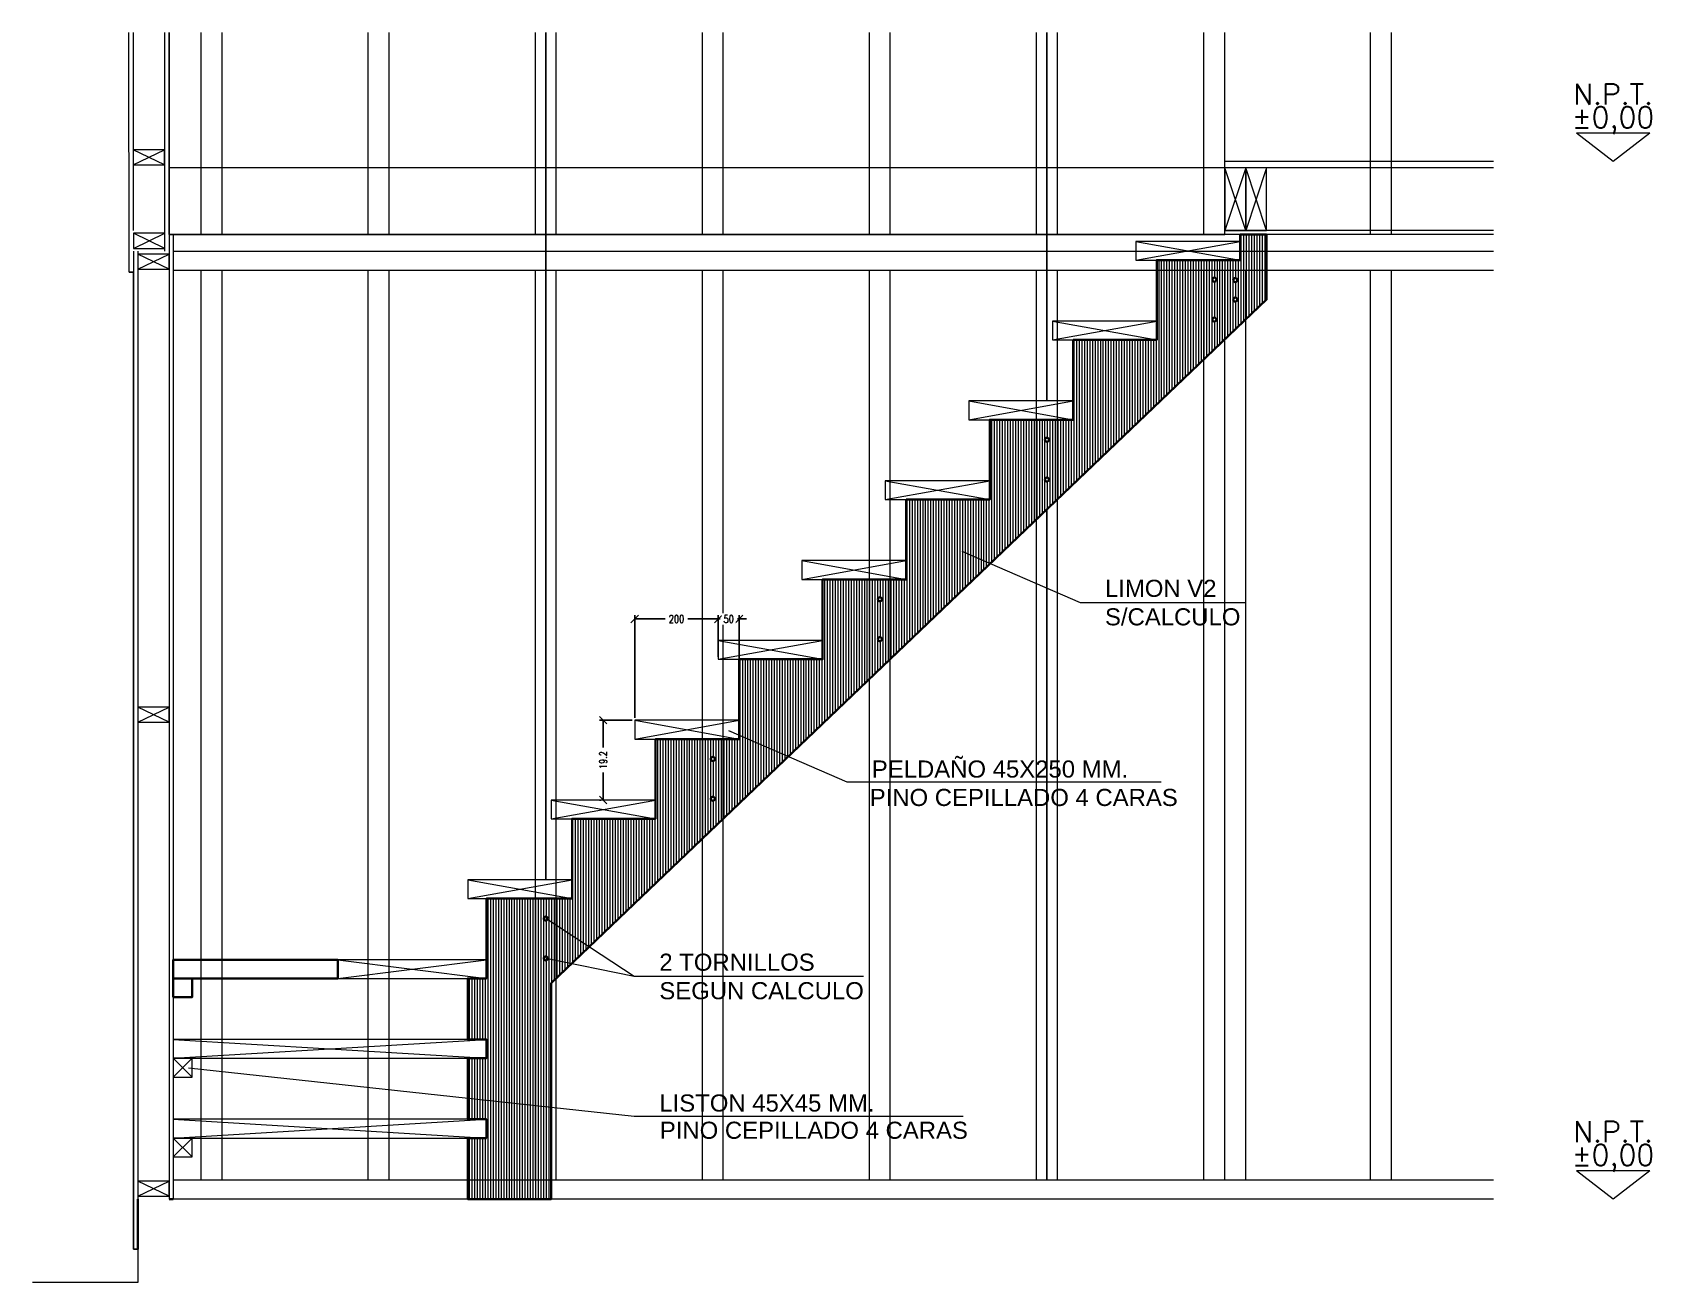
# Model space of a CAD drawing. Header units: metres. Extents: x -2 to 690, y -116 to 73.
# Drawn here: x 216.93 to 220.807, y 53.111 to 56.105 of the extents above; entities that cross this region are included whole.
import ezdxf
from ezdxf.enums import TextEntityAlignment as Align

# ---------------------------------------------------------------- set-up
doc = ezdxf.new("R2010")
doc.units = ezdxf.units.M
doc.header["$LTSCALE"] = 5
doc.header["$MEASUREMENT"] = 0
doc.layers.get('0').update_dxf_attribs({"color": 30})
doc.layers.get('DEFPOINTS').update_dxf_attribs({"color": 210})
for name, color, linetype, lineweight in [('A-ANNO-DIMS', 3, 'Continuous', 18), ('A-ANNO-SYMB', 3, 'Continuous', 18), ('A-ANNO-TEXT', 3, 'Continuous', 18), ('A-DETL-MBND', 3, 'Continuous', 18), ('A-DETL-PATT', 8, 'Continuous', 18), ('A-ELEV-IDEN', 3, 'Continuous', 18), ('A-ELEV-MBE1', 7, 'Continuous', 35), ('A-ELEV-MBE2', 4, 'Continuous', 25), ('A-WALL-STUD', 3, 'Continuous', 18)]:
    doc.layers.add(name, color=color, linetype=linetype, lineweight=lineweight)
doc.styles.add('E-ROMANS', font='romans.shx', dxfattribs={"width": 0.8})
doc.styles.get("Standard").update_dxf_attribs({"font": 'arial.ttf'})
doc.dimstyles.new('E-0010_TICK_18', dxfattribs={"dimscale": 0.001, "dimtxt": 18, "dimasz": 18, "dimexe": 9, "dimexo": 6, "dimgap": 9, "dimtad": 0, "dimdec": 0, "dimlfac": 1000, "dimzin": 0, "dimdsep": 46, "dimtxsty": 'E-ROMANS', "dimblk": 'OBLIQUE', "dimcen": 9, "dimclrd": 256, "dimclre": 256, "dimclrt": 256, "dimadec": 0, "dimazin": 0, "dimtfac": 1, "dimtdec": 0, "dimtmove": 1, "dimatfit": 3, "dimldrblk": 'OPEN90', "dimfxl": 1, "dimtfill": 1, "dimtolj": 1, "dimtzin": 0, "dimarcsym": 0})

# ---------------------------------------------------------------- blocks, each defined once
blk = doc.blocks.new('_Oblique')
at = {"color": 0, "linetype": 'ByBlock', "lineweight": -2}
blk.add_line((-0.5, -0.5), (0.5, 0.5), dxfattribs=at)
blk = doc.blocks.new('*D1642')
at = {"layer": 'A-ANNO-DIMS', "lineweight": -2, "transparency": 16777216}
for p, q in [((218.366, 54.4579), (218.2875, 54.4579)), ((218.2965, 54.4579), (218.2965, 54.3922)), ((218.2965, 54.2668), (218.2965, 54.3324)), ((218.291, 54.2668), (218.2875, 54.2668))]:
    blk.add_line(p, q, dxfattribs=at)
at = {"layer": 'DEFPOINTS', "color": 0, "transparency": 16777216}
for p in [(218.2965, 54.4579), (218.372, 54.4579), (218.297, 54.2668)]:
    blk.add_point(p, dxfattribs=at)
at = {"layer": 'A-ANNO-DIMS', "lineweight": -2, "transparency": 16777216, "xscale": 0.018, "yscale": 0.018, "zscale": 0.018}
for p, rotation in [((218.2965, 54.4579), 90), ((218.2965, 54.2668), 270)]:
    blk.add_blockref('_Oblique', p, dxfattribs=dict(at, rotation=rotation))
at = {"layer": 'A-ANNO-DIMS', "transparency": 16777216, "insert": (218.2965, 54.3623), "char_height": 0.018, "attachment_point": 5, "rotation": 90, "style": 'E-ROMANS', "bg_fill": 3, "box_fill_scale": 1.25, "bg_fill_color": 256, "bg_fill_true_color": 13158600, "bg_fill_transparency": 0}
blk.add_mtext('\\A1;19.2', dxfattribs=at)
blk = doc.blocks.new('_Open90')
at = {"color": 0, "linetype": 'ByBlock', "lineweight": -2}
for p, q in [((0, 0), (-1, 0)), ((-0.5, 0.5), (0, 0)), ((0, 0), (-0.5, -0.5))]:
    blk.add_line(p, q, dxfattribs=at)
blk = doc.blocks.new('*D1630')
at = {"layer": 'A-ANNO-DIMS', "lineweight": -2, "transparency": 16777216}
for p, q in [((218.372, 54.4639), (218.372, 54.7094)), ((218.372, 54.7004), (218.4445, 54.7004)), ((218.572, 54.7004), (218.4995, 54.7004)), ((218.572, 54.6101), (218.572, 54.7094))]:
    blk.add_line(p, q, dxfattribs=at)
at = {"layer": 'DEFPOINTS', "color": 0, "transparency": 16777216}
for p in [(218.572, 54.7004), (218.572, 54.6041), (218.372, 54.4579)]:
    blk.add_point(p, dxfattribs=at)
at = {"layer": 'A-ANNO-DIMS', "lineweight": -2, "transparency": 16777216, "xscale": 0.018, "yscale": 0.018, "zscale": 0.018, "rotation": 180}
blk.add_blockref('_Oblique', (218.372, 54.7004), dxfattribs=at)
at = {"layer": 'A-ANNO-DIMS', "lineweight": -2, "transparency": 16777216, "xscale": 0.018, "yscale": 0.018, "zscale": 0.018}
blk.add_blockref('_Oblique', (218.572, 54.7004), dxfattribs=at)
at = {"layer": 'A-ANNO-DIMS', "transparency": 16777216, "insert": (218.472, 54.7004), "char_height": 0.018, "attachment_point": 5, "style": 'E-ROMANS', "bg_fill": 3, "box_fill_scale": 1.25, "bg_fill_color": 256, "bg_fill_true_color": 13158600, "bg_fill_transparency": 0}
blk.add_mtext('\\A1;200', dxfattribs=at)
blk = doc.blocks.new('*D1631')
at = {"layer": 'A-ANNO-DIMS', "lineweight": -2, "transparency": 16777216}
for p, q in [((218.572, 54.7004), (218.554, 54.7004)), ((218.572, 54.6101), (218.572, 54.7094)), ((218.572, 54.7004), (218.5764, 54.7004)), ((218.622, 54.7004), (218.6177, 54.7004)), ((218.622, 54.5145), (218.622, 54.7094)), ((218.622, 54.7004), (218.64, 54.7004))]:
    blk.add_line(p, q, dxfattribs=at)
at = {"layer": 'DEFPOINTS', "color": 0, "transparency": 16777216}
for p in [(218.572, 54.6041), (218.622, 54.5085)]:
    blk.add_point(p, dxfattribs=at)
at = {"layer": 'A-ANNO-DIMS', "lineweight": -2, "transparency": 16777216, "xscale": 0.018, "yscale": 0.018, "zscale": 0.018}
blk.add_blockref('_Oblique', (218.572, 54.7004), dxfattribs=at)
at = {"layer": 'A-ANNO-DIMS', "lineweight": -2, "transparency": 16777216, "xscale": 0.018, "yscale": 0.018, "zscale": 0.018, "rotation": 180}
blk.add_blockref('_Oblique', (218.622, 54.7004), dxfattribs=at)
at = {"layer": 'A-ANNO-DIMS', "transparency": 16777216, "insert": (218.597, 54.7004), "char_height": 0.018, "attachment_point": 5, "style": 'E-ROMANS', "bg_fill": 3, "box_fill_scale": 1.25, "bg_fill_color": 256, "bg_fill_true_color": 13158600, "bg_fill_transparency": 0}
blk.add_mtext('\\A1;50', dxfattribs=at)
at = {"layer": 'DEFPOINTS', "color": 0, "transparency": 16777216}
blk.add_point((218.622, 54.7004), dxfattribs=at)

msp = doc.modelspace()

# ---------------------------------------------------------------- linework, layer by layer
at = {"layer": 'A-ANNO-SYMB'}
for p, q in [((219.785, 55.781), (219.785, 55.796)), ((219.785, 55.621), (219.785, 55.631)), ((217.267, 53.6033), (217.312, 53.6483)), ((217.267, 53.6483), (217.312, 53.6033)), ((217.267, 53.4121), (217.312, 53.4571)), ((217.267, 53.4571), (217.312, 53.4121))]:
    msp.add_line(p, q, dxfattribs=at)
for points in [[(217.182, 53.191), (217.172, 53.191), (217.172, 55.531), (217.161, 55.531), (217.1608, 56.1053)], [(217.2568, 56.1053), (217.257, 55.621), (217.267, 55.621), (217.267, 53.311)], [(220.803, 55.8639), (220.6269, 55.8639)], [(220.803, 55.8639), (220.7149, 55.796), (220.6269, 55.8639)], [(220.4282, 55.796), (219.785, 55.796)], [(220.4282, 55.781), (219.785, 55.781)], [(219.835, 55.631), (219.835, 55.781), (219.785, 55.781), (219.785, 55.631), (219.835, 55.631), (219.785, 55.781)], [(219.835, 55.781), (219.785, 55.631)], [(219.885, 55.631), (219.885, 55.781), (219.835, 55.781), (219.835, 55.631), (219.885, 55.631), (219.835, 55.781)], [(219.885, 55.781), (219.835, 55.631)], [(219.572, 55.6048), (219.822, 55.5598)], [(219.572, 55.5598), (219.822, 55.6048)], [(220.4282, 55.631), (219.785, 55.631)], [(220.4282, 55.621), (219.785, 55.621)], [(219.372, 55.4137), (219.622, 55.3687)], [(219.372, 55.3687), (219.622, 55.4137)], [(219.172, 55.2225), (219.422, 55.1775)], [(219.172, 55.1775), (219.422, 55.2225)], [(218.972, 55.0314), (219.222, 54.9864)], [(218.972, 54.9864), (219.222, 55.0314)], [(218.772, 54.8402), (219.022, 54.7952)], [(218.772, 54.7952), (219.022, 54.8402)], [(219.835, 54.7394), (219.4393, 54.7394), (219.156, 54.8623)], [(218.572, 54.6491), (218.822, 54.6041)], [(218.572, 54.6041), (218.822, 54.6491)], [(219.6327, 54.3099), (218.881, 54.3099), (218.5977, 54.4328)], [(217.972, 54.0756), (218.222, 54.0306)], [(217.972, 54.0306), (218.222, 54.0756)], [(218.92, 53.844), (218.3705, 53.844), (218.159, 53.9829)], [(217.6612, 53.8844), (218.017, 53.8394)], [(217.6612, 53.8394), (218.017, 53.8844)], [(218.92, 53.844), (218.3705, 53.844), (218.159, 53.8874)], [(217.267, 53.6933), (218.017, 53.6483)], [(217.267, 53.6483), (218.017, 53.6933)], [(219.1584, 53.5092), (218.3705, 53.5092), (217.3035, 53.6245)], [(217.267, 53.5021), (218.017, 53.4571)], [(217.267, 53.4571), (218.017, 53.5021)], [(220.803, 53.3789), (220.6269, 53.3789)], [(220.803, 53.3789), (220.7149, 53.311), (220.6269, 53.3789)], [(220.4282, 53.311), (217.267, 53.311)], [(217.182, 53.191), (217.182, 53.111), (216.9296, 53.111)]]:
    msp.add_lwpolyline(points, dxfattribs=at)
for points in [[(219.572, 55.6048), (219.572, 55.5598), (219.822, 55.5598), (219.822, 55.6048)], [(219.372, 55.4137), (219.372, 55.3687), (219.622, 55.3687), (219.622, 55.4137)], [(219.172, 55.2225), (219.172, 55.1775), (219.422, 55.1775), (219.422, 55.2225)], [(218.972, 55.0314), (218.972, 54.9864), (219.222, 54.9864), (219.222, 55.0314)], [(218.772, 54.8402), (218.772, 54.7952), (219.022, 54.7952), (219.022, 54.8402)], [(218.572, 54.6491), (218.572, 54.6041), (218.822, 54.6041), (218.822, 54.6491)], [(218.372, 54.4579), (218.372, 54.4129), (218.622, 54.4129), (218.622, 54.4579)], [(218.172, 54.2668), (218.172, 54.2218), (218.422, 54.2218), (218.422, 54.2668)], [(217.972, 54.0756), (217.972, 54.0306), (218.222, 54.0306), (218.222, 54.0756)], [(218.017, 53.8844), (217.6612, 53.8844), (217.6612, 53.8394), (218.017, 53.8394)], [(218.017, 53.6933), (217.267, 53.6933), (217.267, 53.6483), (218.017, 53.6483)], [(217.267, 53.6033), (217.312, 53.6033), (217.312, 53.6483), (217.267, 53.6483)], [(218.017, 53.5021), (217.267, 53.5021), (217.267, 53.4571), (218.017, 53.4571)], [(217.267, 53.4121), (217.312, 53.4121), (217.312, 53.4571), (217.267, 53.4571)]]:
    msp.add_lwpolyline(points, close=True, dxfattribs=at)
at = {"layer": 'A-DETL-MBND'}
for p, q in [((217.161, 55.531), (217.1608, 56.1053)), ((217.172, 55.631), (217.1718, 56.1053)), ((217.247, 55.581), (217.2468, 56.1053)), ((217.257, 55.621), (217.2568, 56.1053)), ((219.785, 55.621), (217.257, 55.621)), ((219.885, 55.621), (219.885, 55.4654)), ((217.161, 55.531), (217.172, 55.531)), ((217.172, 53.191), (217.182, 53.191))]:
    msp.add_line(p, q, dxfattribs=at)
for points in [[(217.257, 55.621), (217.257, 53.311)], [(217.267, 55.621), (217.267, 53.311)], [(218.017, 54.0306), (218.222, 54.0306), (218.222, 54.2218), (218.422, 54.2218), (218.422, 54.4129), (218.622, 54.4129), (218.622, 54.6041), (218.822, 54.6041), (218.822, 54.7952), (219.022, 54.7952), (219.022, 54.9864), (219.222, 54.9864), (219.222, 55.1775), (219.422, 55.1775), (219.422, 55.3687), (219.622, 55.3687), (219.622, 55.5598), (219.822, 55.5598), (219.822, 55.621)], [(217.172, 55.581), (217.172, 53.191)], [(217.182, 55.581), (217.182, 53.311)], [(219.885, 55.4654), (218.172, 53.8281)], [(218.017, 53.8844), (218.017, 54.0306)], [(217.972, 53.6933), (217.972, 53.8394)], [(218.172, 53.311), (218.172, 53.8281)], [(217.972, 53.5021), (217.972, 53.6483)], [(217.972, 53.311), (217.972, 53.4571)]]:
    msp.add_lwpolyline(points, dxfattribs=at)
at = {"layer": 'A-ELEV-IDEN'}
for p, q in [((218.184, 55.621), (218.184, 56.1053)), ((219.785, 55.781), (217.257, 55.781))]:
    msp.add_line(p, q, dxfattribs=at)
for points in [[(217.334, 55.621), (217.334, 56.1053)], [(217.384, 55.621), (217.384, 56.1053)], [(217.734, 55.621), (217.734, 56.1053)], [(217.784, 55.621), (217.784, 56.1053)], [(218.134, 55.621), (218.134, 56.1053)], [(218.534, 55.621), (218.534, 56.1053)], [(218.584, 55.621), (218.584, 56.1053)], [(218.934, 55.621), (218.934, 56.1053)], [(218.984, 55.621), (218.984, 56.1053)], [(219.334, 55.621), (219.334, 56.1053)], [(219.384, 55.621), (219.384, 56.1053)], [(219.735, 55.621), (219.735, 56.1053)], [(219.785, 55.621), (219.785, 56.1053)], [(220.134, 55.621), (220.134, 56.1053)], [(220.184, 55.621), (220.184, 56.1053)], [(217.257, 55.621), (219.785, 55.621)], [(217.267, 55.581), (220.4282, 55.581)], [(217.267, 55.536), (220.4282, 55.536)], [(217.334, 53.356), (217.334, 55.536)], [(217.384, 53.356), (217.384, 55.536)], [(217.734, 53.356), (217.734, 55.536)], [(217.784, 53.356), (217.784, 55.536)], [(218.134, 53.356), (218.134, 55.536)], [(218.184, 53.356), (218.184, 55.536)], [(218.534, 53.356), (218.534, 55.536)], [(218.584, 53.356), (218.584, 55.536)], [(218.934, 53.356), (218.934, 55.536)], [(218.984, 53.356), (218.984, 55.536)], [(219.334, 53.356), (219.334, 55.536)], [(219.384, 53.356), (219.384, 55.536)], [(219.735, 53.356), (219.735, 55.536)], [(219.785, 53.356), (219.785, 55.536)], [(219.835, 53.356), (219.835, 55.536)], [(220.134, 53.356), (220.134, 55.536)], [(220.184, 53.356), (220.184, 55.536)], [(220.4282, 53.356), (217.267, 53.356)]]:
    msp.add_lwpolyline(points, dxfattribs=at)
at = {"layer": 'A-ELEV-MBE1'}
for p, q in [((217.182, 53.311), (217.182, 53.191)), ((217.257, 53.311), (217.267, 53.311))]:
    msp.add_line(p, q, dxfattribs=at)
for points in [[(217.6612, 53.8844), (217.267, 53.8844), (217.267, 53.8394), (217.6612, 53.8394)], [(217.267, 53.7944), (217.312, 53.7944), (217.312, 53.8394), (217.267, 53.8394)]]:
    msp.add_lwpolyline(points, close=True, dxfattribs=at)
at = {"layer": 'A-ELEV-MBE1', "color": 3}
for centre in [(219.76, 55.513), (219.81, 55.5121), (219.81, 55.4653), (219.76, 55.4175), (219.359, 55.1298), (219.359, 55.0343), (218.959, 54.7475), (218.959, 54.652), (218.559, 54.3652), (218.559, 54.2697), (218.159, 53.9829), (218.159, 53.8874)]:
    msp.add_circle(centre, 0.00482, dxfattribs=at)
at = {"layer": 'A-ELEV-MBE2'}
for p, q in [((218.159, 55.7953), (218.159, 54.0756)), ((219.359, 55.7958), (219.359, 55.2225)), ((219.785, 55.621), (217.257, 55.621)), ((219.359, 54.9627), (219.359, 53.356))]:
    msp.add_line(p, q, dxfattribs=at)
for points in [[(218.159, 55.7953), (218.159, 56.1053)], [(219.359, 55.7958), (219.359, 56.1053)]]:
    msp.add_lwpolyline(points, dxfattribs=at)
at = {"layer": 'A-WALL-STUD'}
for p, q in [((217.171, 55.788), (217.246, 55.824)), ((217.246, 55.788), (217.171, 55.824)), ((217.172, 55.588), (217.247, 55.624)), ((217.247, 55.588), (217.172, 55.624)), ((217.182, 55.538), (217.257, 55.574)), ((217.257, 55.538), (217.182, 55.574)), ((217.182, 54.453), (217.257, 54.489)), ((217.257, 54.453), (217.182, 54.489)), ((217.182, 53.318), (217.257, 53.354)), ((217.257, 53.318), (217.182, 53.354))]:
    msp.add_line(p, q, dxfattribs=at)
for points in [[(217.171, 55.788), (217.246, 55.788), (217.246, 55.824), (217.171, 55.824)], [(217.172, 55.588), (217.247, 55.588), (217.247, 55.624), (217.172, 55.624)], [(217.182, 55.538), (217.257, 55.538), (217.257, 55.574), (217.182, 55.574)], [(217.182, 54.453), (217.257, 54.453), (217.257, 54.489), (217.182, 54.489)], [(217.182, 53.318), (217.257, 53.318), (217.257, 53.354), (217.182, 53.354)]]:
    msp.add_lwpolyline(points, close=True, dxfattribs=at)

# ---------------------------------------------------------------- texts
at = {"layer": 'A-ANNO-TEXT', "char_height": 0.04096, "attachment_point": 4}
for s, insert in [('\\A1;{\\fArial|b0|i0|c0|p34;LIMON V2\\PS/CALCULO}', (219.4981, 54.7394)), ('\\A1;{\\fArial|b0|i0|c0|p34;PELDAÑO 45X250 MM.}', (218.9398, 54.3407)), ('\\A1;{\\fArial|b0|i0|c0|p34;PINO CEPILLADO 4 CARAS}', (218.9347, 54.2727)), ('\\A1;{\\fArial|b0|i0|c0|p34;2 TORNILLOS \\PSEGUN CALCULO}', (218.4309, 53.844)), ('\\A1;{\\fArial|b0|i0|c0|p34;LISTON 45X45 MM.}', (218.4309, 53.5409)), ('\\A1;{\\fArial|b0|i0|c0|p34;PINO CEPILLADO 4 CARAS}', (218.4321, 53.4756))]:
    msp.add_mtext(s, dxfattribs=dict(at, insert=insert))
at = {"layer": 'A-ANNO-TEXT', "style": 'E-ROMANS'}
for tag, text, p in [('N.P.T.', 'N.', (220.7149, 55.9174)), ('%%P0,00', '0.00', (220.7149, 55.8616)), ('N.P.T.', 'N.', (220.7149, 53.4324)), ('%%P0,00', '0.00', (220.7149, 53.3766))]:
    msp.add_attdef(tag, text=text, height=0.05, dxfattribs=at).set_placement(p, align=Align.BOTTOM_CENTER)

# ---------------------------------------------------------------- next in the draw order: dimensions: what is measured, and where the dimension line sits
at = {"layer": 'A-ANNO-DIMS'}
dim = msp.add_linear_dim(base=(218.2965, 54.4579), p1=(218.297, 54.2668), p2=(218.372, 54.4579), angle=90, text='19.2', dimstyle='E-0010_TICK_18', dxfattribs=at)
dim.commit()
dim.dimension.update_dxf_attribs({"geometry": '*D1642', "text_midpoint": (218.2965, 54.3623)})

# ---------------------------------------------------------------- next in the draw order: hatches: boundary and pattern name
at = {"layer": 'A-DETL-PATT'}
h = msp.add_hatch(dxfattribs=at)
h.set_pattern_fill('ANSI31', color=256, scale=0.002, angle=45)
h.set_pattern_definition([(90, (0, 0), (-0.00635, 1e-18), [])])
edge = h.paths.add_edge_path(flags=16)
edge.add_arc((218.159, 53.9829), 0.00482, 0, 360)
edge = h.paths.add_edge_path(flags=16)
edge.add_arc((218.159, 53.8874), 0.00482, 0, 360)
edge = h.paths.add_edge_path(flags=16)
edge.add_arc((218.559, 54.3652), 0.00482, 0, 360)
edge = h.paths.add_edge_path(flags=16)
edge.add_arc((218.559, 54.2697), 0.00482, 0, 360)
edge = h.paths.add_edge_path(flags=16)
edge.add_arc((218.959, 54.7475), 0.00482, 0, 360)
edge = h.paths.add_edge_path(flags=16)
edge.add_arc((218.959, 54.652), 0.00482, 0, 360)
edge = h.paths.add_edge_path(flags=16)
edge.add_arc((219.359, 55.1298), 0.00482, 0, 360)
edge = h.paths.add_edge_path(flags=16)
edge.add_arc((219.359, 55.0343), 0.00482, 0, 360)
edge = h.paths.add_edge_path(flags=16)
edge.add_arc((219.81, 55.5121), 0.00482, 0, 360)
edge = h.paths.add_edge_path(flags=16)
edge.add_arc((219.81, 55.4653), 0.00482, 0, 360)
edge = h.paths.add_edge_path(flags=16)
edge.add_arc((219.76, 55.513), 0.00482, 0, 360)
edge = h.paths.add_edge_path(flags=16)
edge.add_arc((219.76, 55.4175), 0.00482, 0, 360)
edge = h.paths.add_edge_path()
edge.add_line((218.172, 53.311), (217.972, 53.311))
edge.add_line((217.972, 53.311), (217.972, 53.4571))
edge.add_line((217.972, 53.4571), (218.017, 53.4571))
edge.add_line((218.017, 53.4571), (218.017, 53.5021))
edge.add_line((218.017, 53.5021), (217.972, 53.5021))
edge.add_line((217.972, 53.5021), (217.972, 53.6483))
edge.add_line((217.972, 53.6483), (218.017, 53.6483))
edge.add_line((218.017, 53.6483), (218.017, 53.6933))
edge.add_line((218.017, 53.6933), (217.972, 53.6933))
edge.add_line((217.972, 53.6933), (217.972, 53.8394))
edge.add_line((217.972, 53.8394), (218.017, 53.8394))
edge.add_line((218.017, 53.8394), (218.017, 54.0306))
edge.add_line((218.017, 54.0306), (218.222, 54.0306))
edge.add_line((218.222, 54.0306), (218.222, 54.2218))
edge.add_line((218.222, 54.2218), (218.422, 54.2218))
edge.add_line((218.422, 54.2218), (218.422, 54.4129))
edge.add_line((218.422, 54.4129), (218.622, 54.4129))
edge.add_line((218.622, 54.4129), (218.622, 54.6041))
edge.add_line((218.622, 54.6041), (218.822, 54.6041))
edge.add_line((218.822, 54.6041), (218.822, 54.7952))
edge.add_line((218.822, 54.7952), (219.022, 54.7952))
edge.add_line((219.022, 54.7952), (219.022, 54.9864))
edge.add_line((219.022, 54.9864), (219.222, 54.9864))
edge.add_line((219.222, 54.9864), (219.222, 55.1775))
edge.add_line((219.222, 55.1775), (219.422, 55.1775))
edge.add_line((219.422, 55.1775), (219.422, 55.3687))
edge.add_line((219.422, 55.3687), (219.622, 55.3687))
edge.add_line((219.622, 55.3687), (219.622, 55.5598))
edge.add_line((219.622, 55.5598), (219.822, 55.5598))
edge.add_line((219.822, 55.5598), (219.822, 55.621))
edge.add_line((219.822, 55.621), (219.885, 55.621))
edge.add_line((219.885, 55.621), (219.885, 55.4654))
edge.add_line((219.885, 55.4654), (218.172, 53.8281))
edge.add_line((218.172, 53.8281), (218.172, 53.311))
edge.add_line((218.172, 53.311), (217.972, 53.311))

# ---------------------------------------------------------------- next in the draw order: linework, layer by layer
at = {"layer": 'A-ANNO-SYMB'}
for points in [[(218.372, 54.4579), (218.622, 54.4129)], [(218.372, 54.4129), (218.622, 54.4579)], [(218.172, 54.2668), (218.422, 54.2218)], [(218.172, 54.2218), (218.422, 54.2668)]]:
    msp.add_lwpolyline(points, dxfattribs=at)
at = {"layer": 'A-ELEV-MBE1', "color": 3}
msp.add_lwpolyline([(218.172, 53.311), (217.972, 53.311), (217.972, 53.4571), (218.017, 53.4571), (218.017, 53.5021), (217.972, 53.5021), (217.972, 53.6483), (218.017, 53.6483), (218.017, 53.6933), (217.972, 53.6933), (217.972, 53.8394), (218.017, 53.8394), (218.017, 54.0306), (218.222, 54.0306), (218.222, 54.2218), (218.422, 54.2218), (218.422, 54.4129), (218.622, 54.4129), (218.622, 54.6041), (218.822, 54.6041), (218.822, 54.7952), (219.022, 54.7952), (219.022, 54.9864), (219.222, 54.9864), (219.222, 55.1775), (219.422, 55.1775), (219.422, 55.3687), (219.622, 55.3687), (219.622, 55.5598), (219.822, 55.5598), (219.822, 55.621), (219.885, 55.621), (219.885, 55.4654), (218.172, 53.8281), (218.172, 53.311), (217.972, 53.311)], dxfattribs=at)

# ---------------------------------------------------------------- next in the draw order: dimensions: what is measured, and where the dimension line sits
at = {"layer": 'A-ANNO-DIMS'}
dim = msp.add_linear_dim(base=(218.572, 54.7004), p1=(218.372, 54.4579), p2=(218.572, 54.6041), dimstyle='E-0010_TICK_18', dxfattribs=at)
dim.commit()
dim.dimension.update_dxf_attribs({"geometry": '*D1630', "text_midpoint": (218.472, 54.7004)})

# ---------------------------------------------------------------- next in the draw order: dimensions: what is measured, and where the dimension line sits
dim = msp.add_linear_dim(base=(218.622, 54.7004), p1=(218.572, 54.6041), p2=(218.622, 54.5085), dimstyle='E-0010_TICK_18', dxfattribs=at)
dim.commit()
dim.dimension.update_dxf_attribs({"geometry": '*D1631', "text_midpoint": (218.597, 54.7004)})

doc.saveas('drawing.dxf')
